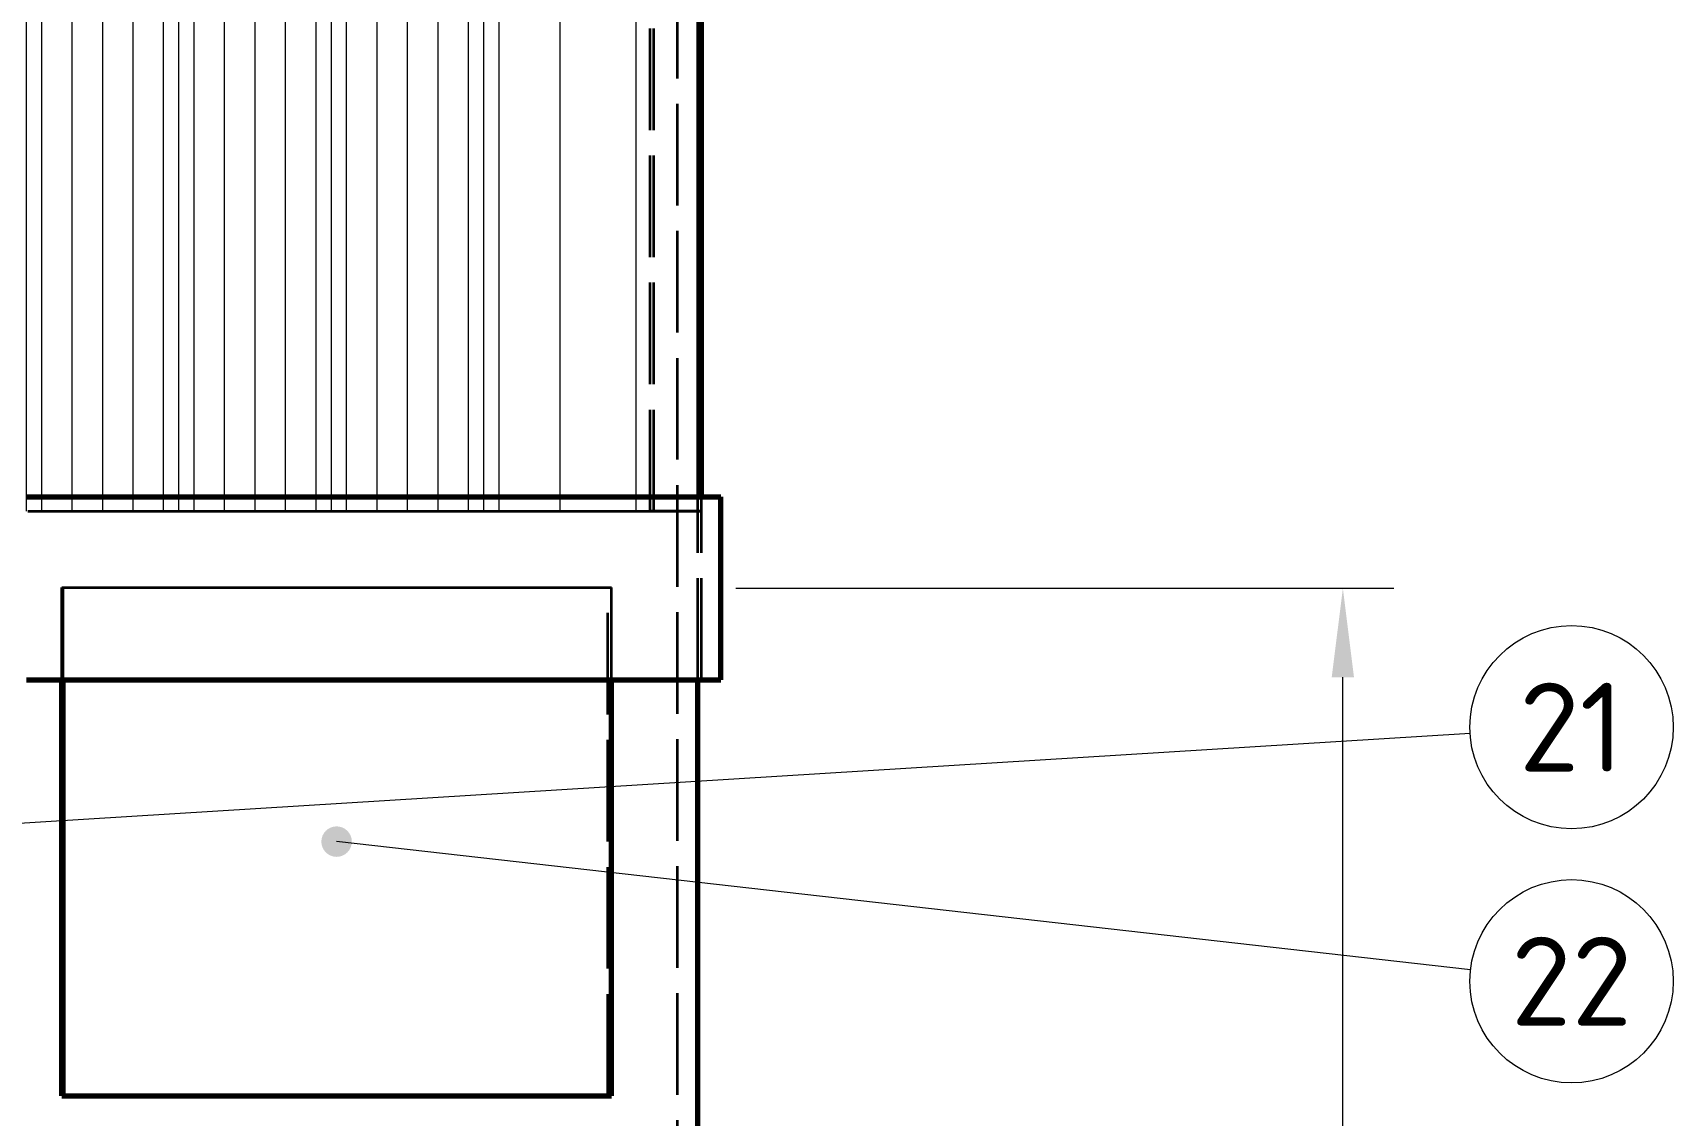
# Model space of a CAD drawing. Header units: millimetres. Extents: x 0 to 2382, y 0 to 420.
# Drawn here: x 171.3 to 235.8, y 187.7 to 230.3 of the extents above; entities that cross this region are included whole.
import ezdxf
from ezdxf.enums import TextEntityAlignment as Align

# ---------------------------------------------------------------- set-up
doc = ezdxf.new("R2010")
doc.units = ezdxf.units.MM
doc.linetypes.add('IRAM-E-TRAZOS', pattern=[5, 4, -1])
for name, color, linetype, lineweight in [('01-VISIBLE', 7, 'CONTINUOUS', 70), ('02-OCULTA', 4, 'IRAM-E-TRAZOS', 35), ('04-COTA', 3, 'CONTINUOUS', 18), ('05-RAYADO', 8, 'CONTINUOUS', 18), ('06-TEXTO', 7, 'CONTINUOUS', 25), ('08-FINA', 5, 'CONTINUOUS', 18)]:
    doc.layers.add(name, color=color, linetype=linetype, lineweight=lineweight)
doc.styles.add('ISO3098', font='isocpeur.ttf')
doc.dimstyles.new('FLAMA-IRAM', dxfattribs={"dimtxt": 3.5, "dimasz": 3.5, "dimexe": 2, "dimexo": 1.5, "dimgap": 1, "dimtad": 1, "dimdec": 1, "dimtxsty": 'ISO3098', "dimblk": 'IRAM_FLECHA', "dimblk1": 'IRAM_FLECHA', "dimblk2": 'IRAM_FLECHA', "dimcen": 2.5, "dimclrd": 256, "dimclre": 256, "dimclrt": 256, "dimazin": 3, "dimtfac": 1, "dimtmove": 0, "dimatfit": 3, "dimlwd": 18, "dimlwe": 18})

# ---------------------------------------------------------------- blocks, each defined once
blk = doc.blocks.new('IRAM_FLECHA')
blk.add_solid([(0, 0), (-1, 0.125), (-1, -0.125)])

msp = doc.modelspace()

# ---------------------------------------------------------------- hatches: boundary and pattern name
at = {"layer": '05-RAYADO'}
h = msp.add_hatch(dxfattribs=at)
h.set_pattern_fill('ANSI31', scale=0.94488, angle=45)
h.paths.add_polyline_path([(195.55, 211.437), (195.55, 283.649), (122.794, 283.649), (122.794, 211.437)])
h = msp.add_hatch(dxfattribs=at)
h.set_pattern_fill('ANSI31', scale=0.377953, angle=45)
h.paths.add_polyline_path([(190.117, 211.437), (190.117, 283.649), (128.227, 283.649), (128.227, 211.437)])
at = {"layer": '08-FINA'}
h = msp.add_hatch(color=7, dxfattribs=at)
h.dxf.hatch_style = 1
edge = h.paths.add_edge_path()
edge.add_arc((183.206, 198.437), 0.6, 0, 360)

# ---------------------------------------------------------------- linework, layer by layer
at = {"layer": '01-VISIBLE'}
for p, q in [((197.572, 212.009), (197.572, 283.649)), ((198.322, 204.809), (198.322, 212.009)), ((172.393, 188.437), (172.393, 204.809)), ((172.445, 188.437), (172.445, 204.809)), ((194.019, 188.437), (194.019, 204.809)), ((197.422, 153.471), (197.422, 204.809)), ((172.393, 188.437), (172.445, 188.437))]:
    msp.add_line(p, q, dxfattribs=at)
for points in [[(171.007, 212.009), (171.258, 212.009), (171.508, 212.009), (171.759, 212.009), (172.009, 212.009), (172.26, 212.009), (172.511, 212.009), (172.761, 212.009), (173.012, 212.009), (173.262, 212.009), (173.513, 212.009), (173.764, 212.009), (174.014, 212.009), (174.265, 212.009), (174.515, 212.009), (174.766, 212.009), (175.017, 212.009), (175.267, 212.009), (175.518, 212.009), (175.768, 212.009), (176.019, 212.009), (176.27, 212.009), (176.52, 212.009), (176.771, 212.009), (177.021, 212.009), (177.272, 212.009), (177.522, 212.009), (177.773, 212.009), (178.024, 212.009), (178.274, 212.009), (178.525, 212.009), (178.775, 212.009), (179.026, 212.009), (179.277, 212.009), (179.527, 212.009), (179.778, 212.009), (180.028, 212.009), (180.279, 212.009), (180.53, 212.009), (180.78, 212.009), (181.031, 212.009), (181.281, 212.009), (181.532, 212.009), (181.783, 212.009), (182.033, 212.009), (182.284, 212.009), (182.534, 212.009), (182.785, 212.009), (183.036, 212.009), (183.286, 212.009), (183.537, 212.009), (183.787, 212.009), (184.038, 212.009), (184.288, 212.009), (184.539, 212.009), (184.79, 212.009), (185.04, 212.009), (185.291, 212.009), (185.541, 212.009), (185.792, 212.009), (186.043, 212.009), (186.293, 212.009), (186.544, 212.009), (186.794, 212.009), (187.045, 212.009), (187.296, 212.009), (187.546, 212.009), (187.797, 212.009), (188.047, 212.009), (188.298, 212.009), (188.549, 212.009), (188.799, 212.009), (189.05, 212.009), (189.3, 212.009), (189.551, 212.009), (189.802, 212.009), (190.052, 212.009), (190.303, 212.009), (190.553, 212.009), (190.804, 212.009), (191.054, 212.009), (191.305, 212.009), (191.556, 212.009), (191.806, 212.009), (192.057, 212.009), (192.307, 212.009), (192.558, 212.009), (192.809, 212.009), (193.059, 212.009), (193.31, 212.009), (193.56, 212.009), (193.811, 212.009), (194.062, 212.009), (194.312, 212.009), (194.563, 212.009), (194.813, 212.009), (195.064, 212.009), (195.315, 212.009), (195.565, 212.009), (195.816, 212.009), (196.066, 212.009), (196.317, 212.009), (196.568, 212.009), (196.818, 212.009), (197.069, 212.009), (197.319, 212.009), (197.57, 212.009), (197.82, 212.009), (198.071, 212.009), (198.322, 212.009)], [(171.007, 204.809), (171.258, 204.809), (171.508, 204.809), (171.759, 204.809), (172.009, 204.809), (172.26, 204.809), (172.511, 204.809), (172.761, 204.809), (173.012, 204.809), (173.262, 204.809), (173.513, 204.809), (173.764, 204.809), (174.014, 204.809), (174.265, 204.809), (174.515, 204.809), (174.766, 204.809), (175.017, 204.809), (175.267, 204.809), (175.518, 204.809), (175.768, 204.809), (176.019, 204.809), (176.27, 204.809), (176.52, 204.809), (176.771, 204.809), (177.021, 204.809), (177.272, 204.809), (177.522, 204.809), (177.773, 204.809), (178.024, 204.809), (178.274, 204.809), (178.525, 204.809), (178.775, 204.809), (179.026, 204.809), (179.277, 204.809), (179.527, 204.809), (179.778, 204.809), (180.028, 204.809), (180.279, 204.809), (180.53, 204.809), (180.78, 204.809), (181.031, 204.809), (181.281, 204.809), (181.532, 204.809), (181.783, 204.809), (182.033, 204.809), (182.284, 204.809), (182.534, 204.809), (182.785, 204.809), (183.036, 204.809), (183.286, 204.809), (183.537, 204.809), (183.787, 204.809), (184.038, 204.809), (184.288, 204.809), (184.539, 204.809), (184.79, 204.809), (185.04, 204.809), (185.291, 204.809), (185.541, 204.809), (185.792, 204.809), (186.043, 204.809), (186.293, 204.809), (186.544, 204.809), (186.794, 204.809), (187.045, 204.809), (187.296, 204.809), (187.546, 204.809), (187.797, 204.809), (188.047, 204.809), (188.298, 204.809), (188.549, 204.809), (188.799, 204.809), (189.05, 204.809), (189.3, 204.809), (189.551, 204.809), (189.802, 204.809), (190.052, 204.809), (190.303, 204.809), (190.553, 204.809), (190.804, 204.809), (191.054, 204.809), (191.305, 204.809), (191.556, 204.809), (191.806, 204.809), (192.057, 204.809), (192.307, 204.809), (192.558, 204.809), (192.809, 204.809), (193.059, 204.809), (193.31, 204.809), (193.56, 204.809), (193.811, 204.809), (194.062, 204.809), (194.312, 204.809), (194.563, 204.809), (194.813, 204.809), (195.064, 204.809), (195.315, 204.809), (195.565, 204.809), (195.816, 204.809), (196.066, 204.809), (196.317, 204.809), (196.568, 204.809), (196.818, 204.809), (197.069, 204.809), (197.319, 204.809), (197.57, 204.809), (197.82, 204.809), (198.071, 204.809), (198.322, 204.809)], [(172.445, 188.437), (172.696, 188.437), (172.947, 188.437), (173.198, 188.437), (173.448, 188.437), (173.699, 188.437), (173.95, 188.437), (174.201, 188.437), (174.452, 188.437), (174.703, 188.437), (174.954, 188.437), (175.204, 188.437), (175.455, 188.437), (175.706, 188.437), (175.957, 188.437), (176.208, 188.437), (176.459, 188.437), (176.71, 188.437), (176.96, 188.437), (177.211, 188.437), (177.462, 188.437), (177.713, 188.437), (177.964, 188.437), (178.215, 188.437), (178.466, 188.437), (178.717, 188.437), (178.967, 188.437), (179.218, 188.437), (179.469, 188.437), (179.72, 188.437), (179.971, 188.437), (180.222, 188.437), (180.473, 188.437), (180.723, 188.437), (180.974, 188.437), (181.225, 188.437), (181.476, 188.437), (181.727, 188.437), (181.978, 188.437), (182.229, 188.437), (182.479, 188.437), (182.73, 188.437), (182.981, 188.437), (183.232, 188.437), (183.483, 188.437), (183.734, 188.437), (183.985, 188.437), (184.235, 188.437), (184.486, 188.437), (184.737, 188.437), (184.988, 188.437), (185.239, 188.437), (185.49, 188.437), (185.741, 188.437), (185.991, 188.437), (186.242, 188.437), (186.493, 188.437), (186.744, 188.437), (186.995, 188.437), (187.246, 188.437), (187.497, 188.437), (187.748, 188.437), (187.998, 188.437), (188.249, 188.437), (188.5, 188.437), (188.751, 188.437), (189.002, 188.437), (189.253, 188.437), (189.504, 188.437), (189.754, 188.437), (190.005, 188.437), (190.256, 188.437), (190.507, 188.437), (190.758, 188.437), (191.009, 188.437), (191.26, 188.437), (191.51, 188.437), (191.761, 188.437), (192.012, 188.437), (192.263, 188.437), (192.514, 188.437), (192.765, 188.437), (193.016, 188.437), (193.266, 188.437), (193.517, 188.437), (193.768, 188.437), (194.019, 188.437)]]:
    msp.add_lwpolyline(points, dxfattribs=at)
at = {"layer": '02-OCULTA'}
for p, q in [((196.622, 153.471), (196.622, 311.614)), ((195.55, 211.437), (195.55, 283.649)), ((195.692, 211.437), (195.692, 283.649)), ((197.422, 204.809), (197.422, 283.649)), ((197.422, 211.437), (197.422, 283.649)), ((197.572, 204.809), (197.572, 212.009)), ((197.572, 211.437), (197.572, 212.009)), ((195.55, 211.437), (195.692, 211.437)), ((172.393, 208.437), (172.445, 208.437)), ((172.393, 204.809), (172.393, 208.437)), ((172.445, 204.809), (172.445, 208.437)), ((193.883, 208.437), (194.019, 208.437)), ((193.883, 188.437), (193.883, 208.437)), ((194.019, 204.809), (194.019, 208.437)), ((193.883, 188.437), (194.019, 188.437))]:
    msp.add_line(p, q, dxfattribs=at)
for points in [[(198.322, 212.009), (198.071, 212.009), (197.82, 212.009), (197.57, 212.009), (197.319, 212.009), (197.069, 212.009), (196.818, 212.009), (196.568, 212.009), (196.317, 212.009), (196.066, 212.009), (195.816, 212.009), (195.565, 212.009), (195.315, 212.009), (195.064, 212.009), (194.813, 212.009), (194.563, 212.009), (194.312, 212.009), (194.062, 212.009), (193.811, 212.009), (193.56, 212.009), (193.31, 212.009), (193.059, 212.009), (192.809, 212.009), (192.558, 212.009), (192.307, 212.009), (192.057, 212.009), (191.806, 212.009), (191.556, 212.009), (191.305, 212.009), (191.054, 212.009), (190.804, 212.009), (190.553, 212.009), (190.303, 212.009), (190.052, 212.009), (189.802, 212.009), (189.551, 212.009), (189.3, 212.009), (189.05, 212.009), (188.799, 212.009), (188.549, 212.009), (188.298, 212.009), (188.047, 212.009), (187.797, 212.009), (187.546, 212.009), (187.296, 212.009), (187.045, 212.009), (186.794, 212.009), (186.544, 212.009), (186.293, 212.009), (186.043, 212.009), (185.792, 212.009), (185.541, 212.009), (185.291, 212.009), (185.04, 212.009), (184.79, 212.009), (184.539, 212.009), (184.288, 212.009), (184.038, 212.009), (183.787, 212.009), (183.537, 212.009), (183.286, 212.009), (183.036, 212.009), (182.785, 212.009), (182.534, 212.009), (182.284, 212.009), (182.033, 212.009), (181.783, 212.009), (181.532, 212.009), (181.281, 212.009), (181.031, 212.009), (180.78, 212.009), (180.53, 212.009), (180.279, 212.009), (180.028, 212.009), (179.778, 212.009), (179.527, 212.009), (179.277, 212.009), (179.026, 212.009), (178.775, 212.009), (178.525, 212.009), (178.274, 212.009), (178.024, 212.009), (177.773, 212.009), (177.522, 212.009), (177.272, 212.009), (177.021, 212.009), (176.771, 212.009), (176.52, 212.009), (176.27, 212.009), (176.019, 212.009), (175.768, 212.009), (175.518, 212.009), (175.267, 212.009), (175.017, 212.009), (174.766, 212.009), (174.515, 212.009), (174.265, 212.009), (174.014, 212.009), (173.764, 212.009), (173.513, 212.009), (173.262, 212.009), (173.012, 212.009), (172.761, 212.009), (172.511, 212.009), (172.26, 212.009), (172.009, 212.009), (171.759, 212.009), (171.508, 212.009), (171.258, 212.009), (171.007, 212.009)], [(197.572, 212.009), (197.322, 212.009), (197.071, 212.009), (196.821, 212.009), (196.571, 212.009), (196.321, 212.009), (196.071, 212.009), (195.821, 212.009), (195.57, 212.009), (195.32, 212.009), (195.07, 212.009), (194.82, 212.009), (194.57, 212.009), (194.32, 212.009), (194.069, 212.009), (193.819, 212.009), (193.569, 212.009), (193.319, 212.009), (193.069, 212.009), (192.819, 212.009), (192.568, 212.009), (192.318, 212.009), (192.068, 212.009), (191.818, 212.009), (191.568, 212.009), (191.318, 212.009), (191.067, 212.009), (190.817, 212.009), (190.567, 212.009), (190.317, 212.009), (190.067, 212.009), (189.817, 212.009), (189.566, 212.009), (189.316, 212.009), (189.066, 212.009), (188.816, 212.009), (188.566, 212.009), (188.316, 212.009), (188.065, 212.009), (187.815, 212.009), (187.565, 212.009), (187.315, 212.009), (187.065, 212.009), (186.815, 212.009), (186.565, 212.009), (186.314, 212.009), (186.064, 212.009), (185.814, 212.009), (185.564, 212.009), (185.314, 212.009), (185.064, 212.009), (184.813, 212.009), (184.563, 212.009), (184.313, 212.009), (184.063, 212.009), (183.813, 212.009), (183.563, 212.009), (183.312, 212.009), (183.062, 212.009), (182.812, 212.009), (182.562, 212.009), (182.312, 212.009), (182.062, 212.009), (181.811, 212.009), (181.561, 212.009), (181.311, 212.009), (181.061, 212.009), (180.811, 212.009), (180.561, 212.009), (180.31, 212.009), (180.06, 212.009), (179.81, 212.009), (179.56, 212.009), (179.31, 212.009), (179.06, 212.009), (178.809, 212.009), (178.559, 212.009), (178.309, 212.009), (178.059, 212.009), (177.809, 212.009), (177.559, 212.009), (177.308, 212.009), (177.058, 212.009), (176.808, 212.009), (176.558, 212.009), (176.308, 212.009), (176.058, 212.009), (175.807, 212.009), (175.557, 212.009), (175.307, 212.009), (175.057, 212.009), (174.807, 212.009), (174.557, 212.009), (174.307, 212.009), (174.056, 212.009), (173.806, 212.009), (173.556, 212.009), (173.306, 212.009), (173.056, 212.009), (172.806, 212.009), (172.555, 212.009), (172.305, 212.009), (172.055, 212.009), (171.805, 212.009), (171.555, 212.009), (171.305, 212.009), (171.054, 212.009)], [(171.054, 212.009), (171.305, 212.009), (171.555, 212.009), (171.805, 212.009), (172.055, 212.009), (172.305, 212.009), (172.555, 212.009), (172.806, 212.009), (173.056, 212.009), (173.306, 212.009), (173.556, 212.009), (173.806, 212.009), (174.056, 212.009), (174.307, 212.009), (174.557, 212.009), (174.807, 212.009), (175.057, 212.009), (175.307, 212.009), (175.557, 212.009), (175.807, 212.009), (176.058, 212.009), (176.308, 212.009), (176.558, 212.009), (176.808, 212.009), (177.058, 212.009), (177.308, 212.009), (177.559, 212.009), (177.809, 212.009), (178.059, 212.009), (178.309, 212.009), (178.559, 212.009), (178.809, 212.009), (179.06, 212.009), (179.31, 212.009), (179.56, 212.009), (179.81, 212.009), (180.06, 212.009), (180.31, 212.009), (180.561, 212.009), (180.811, 212.009), (181.061, 212.009), (181.311, 212.009), (181.561, 212.009), (181.811, 212.009), (182.062, 212.009), (182.312, 212.009), (182.562, 212.009), (182.812, 212.009), (183.062, 212.009), (183.312, 212.009), (183.563, 212.009), (183.813, 212.009), (184.063, 212.009), (184.313, 212.009), (184.563, 212.009), (184.813, 212.009), (185.064, 212.009), (185.314, 212.009), (185.564, 212.009), (185.814, 212.009), (186.064, 212.009), (186.314, 212.009), (186.565, 212.009), (186.815, 212.009), (187.065, 212.009), (187.315, 212.009), (187.565, 212.009), (187.815, 212.009), (188.065, 212.009), (188.316, 212.009), (188.566, 212.009), (188.816, 212.009), (189.066, 212.009), (189.316, 212.009), (189.566, 212.009), (189.817, 212.009), (190.067, 212.009), (190.317, 212.009), (190.567, 212.009), (190.817, 212.009), (191.067, 212.009), (191.318, 212.009), (191.568, 212.009), (191.818, 212.009), (192.068, 212.009), (192.318, 212.009), (192.568, 212.009), (192.819, 212.009), (193.069, 212.009), (193.319, 212.009), (193.569, 212.009), (193.819, 212.009), (194.069, 212.009), (194.32, 212.009), (194.57, 212.009), (194.82, 212.009), (195.07, 212.009), (195.32, 212.009), (195.57, 212.009), (195.821, 212.009), (196.071, 212.009), (196.321, 212.009), (196.571, 212.009), (196.821, 212.009), (197.071, 212.009), (197.322, 212.009), (197.572, 212.009)], [(171.054, 211.437), (171.305, 211.437), (171.555, 211.437), (171.805, 211.437), (172.055, 211.437), (172.305, 211.437), (172.555, 211.437), (172.806, 211.437), (173.056, 211.437), (173.306, 211.437), (173.556, 211.437), (173.806, 211.437), (174.056, 211.437), (174.307, 211.437), (174.557, 211.437), (174.807, 211.437), (175.057, 211.437), (175.307, 211.437), (175.557, 211.437), (175.807, 211.437), (176.058, 211.437), (176.308, 211.437), (176.558, 211.437), (176.808, 211.437), (177.058, 211.437), (177.308, 211.437), (177.559, 211.437), (177.809, 211.437), (178.059, 211.437), (178.309, 211.437), (178.559, 211.437), (178.809, 211.437), (179.06, 211.437), (179.31, 211.437), (179.56, 211.437), (179.81, 211.437), (180.06, 211.437), (180.31, 211.437), (180.561, 211.437), (180.811, 211.437), (181.061, 211.437), (181.311, 211.437), (181.561, 211.437), (181.811, 211.437), (182.062, 211.437), (182.312, 211.437), (182.562, 211.437), (182.812, 211.437), (183.062, 211.437), (183.312, 211.437), (183.563, 211.437), (183.813, 211.437), (184.063, 211.437), (184.313, 211.437), (184.563, 211.437), (184.813, 211.437), (185.064, 211.437), (185.314, 211.437), (185.564, 211.437), (185.814, 211.437), (186.064, 211.437), (186.314, 211.437), (186.565, 211.437), (186.815, 211.437), (187.065, 211.437), (187.315, 211.437), (187.565, 211.437), (187.815, 211.437), (188.065, 211.437), (188.316, 211.437), (188.566, 211.437), (188.816, 211.437), (189.066, 211.437), (189.316, 211.437), (189.566, 211.437), (189.817, 211.437), (190.067, 211.437), (190.317, 211.437), (190.567, 211.437), (190.817, 211.437), (191.067, 211.437), (191.318, 211.437), (191.568, 211.437), (191.818, 211.437), (192.068, 211.437), (192.318, 211.437), (192.568, 211.437), (192.819, 211.437), (193.069, 211.437), (193.319, 211.437), (193.569, 211.437), (193.819, 211.437), (194.069, 211.437), (194.32, 211.437), (194.57, 211.437), (194.82, 211.437), (195.07, 211.437), (195.32, 211.437), (195.57, 211.437), (195.821, 211.437), (196.071, 211.437), (196.321, 211.437), (196.571, 211.437), (196.821, 211.437), (197.071, 211.437), (197.322, 211.437), (197.572, 211.437)], [(171.172, 211.437), (171.422, 211.437), (171.672, 211.437), (171.922, 211.437), (172.172, 211.437), (172.422, 211.437), (172.672, 211.437), (172.922, 211.437), (173.172, 211.437), (173.422, 211.437), (173.672, 211.437), (173.922, 211.437), (174.172, 211.437), (174.422, 211.437), (174.672, 211.437), (174.922, 211.437), (175.172, 211.437), (175.422, 211.437), (175.672, 211.437), (175.922, 211.437), (176.172, 211.437), (176.422, 211.437), (176.672, 211.437), (176.922, 211.437), (177.172, 211.437), (177.422, 211.437), (177.672, 211.437), (177.922, 211.437), (178.172, 211.437), (178.422, 211.437), (178.672, 211.437), (178.922, 211.437), (179.172, 211.437), (179.422, 211.437), (179.672, 211.437), (179.922, 211.437), (180.172, 211.437), (180.422, 211.437), (180.672, 211.437), (180.922, 211.437), (181.172, 211.437), (181.422, 211.437), (181.672, 211.437), (181.922, 211.437), (182.172, 211.437), (182.422, 211.437), (182.672, 211.437), (182.922, 211.437), (183.172, 211.437), (183.422, 211.437), (183.672, 211.437), (183.922, 211.437), (184.172, 211.437), (184.422, 211.437), (184.672, 211.437), (184.922, 211.437), (185.172, 211.437), (185.422, 211.437), (185.672, 211.437), (185.922, 211.437), (186.172, 211.437), (186.422, 211.437), (186.672, 211.437), (186.922, 211.437), (187.172, 211.437), (187.422, 211.437), (187.672, 211.437), (187.922, 211.437), (188.172, 211.437), (188.422, 211.437), (188.672, 211.437), (188.922, 211.437), (189.172, 211.437), (189.422, 211.437), (189.672, 211.437), (189.922, 211.437), (190.172, 211.437), (190.422, 211.437), (190.672, 211.437), (190.922, 211.437), (191.172, 211.437), (191.422, 211.437), (191.672, 211.437), (191.922, 211.437), (192.172, 211.437), (192.422, 211.437), (192.672, 211.437), (192.922, 211.437), (193.172, 211.437), (193.422, 211.437), (193.672, 211.437), (193.922, 211.437), (194.172, 211.437), (194.422, 211.437), (194.672, 211.437), (194.922, 211.437), (195.172, 211.437), (195.422, 211.437), (195.672, 211.437), (195.922, 211.437), (196.172, 211.437), (196.422, 211.437), (196.672, 211.437), (196.922, 211.437), (197.172, 211.437), (197.422, 211.437)], [(197.422, 211.437), (197.154, 211.437), (196.887, 211.437), (196.619, 211.437), (196.352, 211.437), (196.084, 211.437), (195.817, 211.437), (195.55, 211.437)], [(197.572, 211.437), (197.303, 211.437), (197.035, 211.437), (196.766, 211.437), (196.498, 211.437), (196.229, 211.437), (195.961, 211.437), (195.692, 211.437)], [(172.393, 208.437), (172.646, 208.437), (172.899, 208.437), (173.152, 208.437), (173.404, 208.437), (173.657, 208.437), (173.91, 208.437), (174.163, 208.437), (174.416, 208.437), (174.669, 208.437), (174.921, 208.437), (175.174, 208.437), (175.427, 208.437), (175.68, 208.437), (175.933, 208.437), (176.185, 208.437), (176.438, 208.437), (176.691, 208.437), (176.944, 208.437), (177.197, 208.437), (177.45, 208.437), (177.702, 208.437), (177.955, 208.437), (178.208, 208.437), (178.461, 208.437), (178.714, 208.437), (178.966, 208.437), (179.219, 208.437), (179.472, 208.437), (179.725, 208.437), (179.978, 208.437), (180.231, 208.437), (180.483, 208.437), (180.736, 208.437), (180.989, 208.437), (181.242, 208.437), (181.495, 208.437), (181.748, 208.437), (182, 208.437), (182.253, 208.437), (182.506, 208.437), (182.759, 208.437), (183.012, 208.437), (183.264, 208.437), (183.517, 208.437), (183.77, 208.437), (184.023, 208.437), (184.276, 208.437), (184.529, 208.437), (184.781, 208.437), (185.034, 208.437), (185.287, 208.437), (185.54, 208.437), (185.793, 208.437), (186.045, 208.437), (186.298, 208.437), (186.551, 208.437), (186.804, 208.437), (187.057, 208.437), (187.31, 208.437), (187.562, 208.437), (187.815, 208.437), (188.068, 208.437), (188.321, 208.437), (188.574, 208.437), (188.826, 208.437), (189.079, 208.437), (189.332, 208.437), (189.585, 208.437), (189.838, 208.437), (190.091, 208.437), (190.343, 208.437), (190.596, 208.437), (190.849, 208.437), (191.102, 208.437), (191.355, 208.437), (191.608, 208.437), (191.86, 208.437), (192.113, 208.437), (192.366, 208.437), (192.619, 208.437), (192.872, 208.437), (193.124, 208.437), (193.377, 208.437), (193.63, 208.437), (193.883, 208.437)], [(172.445, 208.437), (172.696, 208.437), (172.947, 208.437), (173.198, 208.437), (173.448, 208.437), (173.699, 208.437), (173.95, 208.437), (174.201, 208.437), (174.452, 208.437), (174.703, 208.437), (174.954, 208.437), (175.204, 208.437), (175.455, 208.437), (175.706, 208.437), (175.957, 208.437), (176.208, 208.437), (176.459, 208.437), (176.71, 208.437), (176.96, 208.437), (177.211, 208.437), (177.462, 208.437), (177.713, 208.437), (177.964, 208.437), (178.215, 208.437), (178.466, 208.437), (178.717, 208.437), (178.967, 208.437), (179.218, 208.437), (179.469, 208.437), (179.72, 208.437), (179.971, 208.437), (180.222, 208.437), (180.473, 208.437), (180.723, 208.437), (180.974, 208.437), (181.225, 208.437), (181.476, 208.437), (181.727, 208.437), (181.978, 208.437), (182.229, 208.437), (182.479, 208.437), (182.73, 208.437), (182.981, 208.437), (183.232, 208.437), (183.483, 208.437), (183.734, 208.437), (183.985, 208.437), (184.235, 208.437), (184.486, 208.437), (184.737, 208.437), (184.988, 208.437), (185.239, 208.437), (185.49, 208.437), (185.741, 208.437), (185.991, 208.437), (186.242, 208.437), (186.493, 208.437), (186.744, 208.437), (186.995, 208.437), (187.246, 208.437), (187.497, 208.437), (187.748, 208.437), (187.998, 208.437), (188.249, 208.437), (188.5, 208.437), (188.751, 208.437), (189.002, 208.437), (189.253, 208.437), (189.504, 208.437), (189.754, 208.437), (190.005, 208.437), (190.256, 208.437), (190.507, 208.437), (190.758, 208.437), (191.009, 208.437), (191.26, 208.437), (191.51, 208.437), (191.761, 208.437), (192.012, 208.437), (192.263, 208.437), (192.514, 208.437), (192.765, 208.437), (193.016, 208.437), (193.266, 208.437), (193.517, 208.437), (193.768, 208.437), (194.019, 208.437)], [(198.322, 204.809), (198.071, 204.809), (197.82, 204.809), (197.57, 204.809), (197.319, 204.809), (197.069, 204.809), (196.818, 204.809), (196.568, 204.809), (196.317, 204.809), (196.066, 204.809), (195.816, 204.809), (195.565, 204.809), (195.315, 204.809), (195.064, 204.809), (194.813, 204.809), (194.563, 204.809), (194.312, 204.809), (194.062, 204.809), (193.811, 204.809), (193.56, 204.809), (193.31, 204.809), (193.059, 204.809), (192.809, 204.809), (192.558, 204.809), (192.307, 204.809), (192.057, 204.809), (191.806, 204.809), (191.556, 204.809), (191.305, 204.809), (191.054, 204.809), (190.804, 204.809), (190.553, 204.809), (190.303, 204.809), (190.052, 204.809), (189.802, 204.809), (189.551, 204.809), (189.3, 204.809), (189.05, 204.809), (188.799, 204.809), (188.549, 204.809), (188.298, 204.809), (188.047, 204.809), (187.797, 204.809), (187.546, 204.809), (187.296, 204.809), (187.045, 204.809), (186.794, 204.809), (186.544, 204.809), (186.293, 204.809), (186.043, 204.809), (185.792, 204.809), (185.541, 204.809), (185.291, 204.809), (185.04, 204.809), (184.79, 204.809), (184.539, 204.809), (184.288, 204.809), (184.038, 204.809), (183.787, 204.809), (183.537, 204.809), (183.286, 204.809), (183.036, 204.809), (182.785, 204.809), (182.534, 204.809), (182.284, 204.809), (182.033, 204.809), (181.783, 204.809), (181.532, 204.809), (181.281, 204.809), (181.031, 204.809), (180.78, 204.809), (180.53, 204.809), (180.279, 204.809), (180.028, 204.809), (179.778, 204.809), (179.527, 204.809), (179.277, 204.809), (179.026, 204.809), (178.775, 204.809), (178.525, 204.809), (178.274, 204.809), (178.024, 204.809), (177.773, 204.809), (177.522, 204.809), (177.272, 204.809), (177.021, 204.809), (176.771, 204.809), (176.52, 204.809), (176.27, 204.809), (176.019, 204.809), (175.768, 204.809), (175.518, 204.809), (175.267, 204.809), (175.017, 204.809), (174.766, 204.809), (174.515, 204.809), (174.265, 204.809), (174.014, 204.809), (173.764, 204.809), (173.513, 204.809), (173.262, 204.809), (173.012, 204.809), (172.761, 204.809), (172.511, 204.809), (172.26, 204.809), (172.009, 204.809), (171.759, 204.809), (171.508, 204.809), (171.258, 204.809), (171.007, 204.809)], [(197.572, 204.809), (197.322, 204.809), (197.071, 204.809), (196.821, 204.809), (196.571, 204.809), (196.321, 204.809), (196.071, 204.809), (195.821, 204.809), (195.57, 204.809), (195.32, 204.809), (195.07, 204.809), (194.82, 204.809), (194.57, 204.809), (194.32, 204.809), (194.069, 204.809), (193.819, 204.809), (193.569, 204.809), (193.319, 204.809), (193.069, 204.809), (192.819, 204.809), (192.568, 204.809), (192.318, 204.809), (192.068, 204.809), (191.818, 204.809), (191.568, 204.809), (191.318, 204.809), (191.067, 204.809), (190.817, 204.809), (190.567, 204.809), (190.317, 204.809), (190.067, 204.809), (189.817, 204.809), (189.566, 204.809), (189.316, 204.809), (189.066, 204.809), (188.816, 204.809), (188.566, 204.809), (188.316, 204.809), (188.065, 204.809), (187.815, 204.809), (187.565, 204.809), (187.315, 204.809), (187.065, 204.809), (186.815, 204.809), (186.565, 204.809), (186.314, 204.809), (186.064, 204.809), (185.814, 204.809), (185.564, 204.809), (185.314, 204.809), (185.064, 204.809), (184.813, 204.809), (184.563, 204.809), (184.313, 204.809), (184.063, 204.809), (183.813, 204.809), (183.563, 204.809), (183.312, 204.809), (183.062, 204.809), (182.812, 204.809), (182.562, 204.809), (182.312, 204.809), (182.062, 204.809), (181.811, 204.809), (181.561, 204.809), (181.311, 204.809), (181.061, 204.809), (180.811, 204.809), (180.561, 204.809), (180.31, 204.809), (180.06, 204.809), (179.81, 204.809), (179.56, 204.809), (179.31, 204.809), (179.06, 204.809), (178.809, 204.809), (178.559, 204.809), (178.309, 204.809), (178.059, 204.809), (177.809, 204.809), (177.559, 204.809), (177.308, 204.809), (177.058, 204.809), (176.808, 204.809), (176.558, 204.809), (176.308, 204.809), (176.058, 204.809), (175.807, 204.809), (175.557, 204.809), (175.307, 204.809), (175.057, 204.809), (174.807, 204.809), (174.557, 204.809), (174.307, 204.809), (174.056, 204.809), (173.806, 204.809), (173.556, 204.809), (173.306, 204.809), (173.056, 204.809), (172.806, 204.809), (172.555, 204.809), (172.305, 204.809), (172.055, 204.809), (171.805, 204.809), (171.555, 204.809), (171.305, 204.809), (171.054, 204.809)], [(171.054, 204.809), (171.305, 204.809), (171.555, 204.809), (171.805, 204.809), (172.055, 204.809), (172.305, 204.809), (172.555, 204.809), (172.806, 204.809), (173.056, 204.809), (173.306, 204.809), (173.556, 204.809), (173.806, 204.809), (174.056, 204.809), (174.307, 204.809), (174.557, 204.809), (174.807, 204.809), (175.057, 204.809), (175.307, 204.809), (175.557, 204.809), (175.807, 204.809), (176.058, 204.809), (176.308, 204.809), (176.558, 204.809), (176.808, 204.809), (177.058, 204.809), (177.308, 204.809), (177.559, 204.809), (177.809, 204.809), (178.059, 204.809), (178.309, 204.809), (178.559, 204.809), (178.809, 204.809), (179.06, 204.809), (179.31, 204.809), (179.56, 204.809), (179.81, 204.809), (180.06, 204.809), (180.31, 204.809), (180.561, 204.809), (180.811, 204.809), (181.061, 204.809), (181.311, 204.809), (181.561, 204.809), (181.811, 204.809), (182.062, 204.809), (182.312, 204.809), (182.562, 204.809), (182.812, 204.809), (183.062, 204.809), (183.312, 204.809), (183.563, 204.809), (183.813, 204.809), (184.063, 204.809), (184.313, 204.809), (184.563, 204.809), (184.813, 204.809), (185.064, 204.809), (185.314, 204.809), (185.564, 204.809), (185.814, 204.809), (186.064, 204.809), (186.314, 204.809), (186.565, 204.809), (186.815, 204.809), (187.065, 204.809), (187.315, 204.809), (187.565, 204.809), (187.815, 204.809), (188.065, 204.809), (188.316, 204.809), (188.566, 204.809), (188.816, 204.809), (189.066, 204.809), (189.316, 204.809), (189.566, 204.809), (189.817, 204.809), (190.067, 204.809), (190.317, 204.809), (190.567, 204.809), (190.817, 204.809), (191.067, 204.809), (191.318, 204.809), (191.568, 204.809), (191.818, 204.809), (192.068, 204.809), (192.318, 204.809), (192.568, 204.809), (192.819, 204.809), (193.069, 204.809), (193.319, 204.809), (193.569, 204.809), (193.819, 204.809), (194.069, 204.809), (194.32, 204.809), (194.57, 204.809), (194.82, 204.809), (195.07, 204.809), (195.32, 204.809), (195.57, 204.809), (195.821, 204.809), (196.071, 204.809), (196.321, 204.809), (196.571, 204.809), (196.821, 204.809), (197.071, 204.809), (197.322, 204.809), (197.572, 204.809)], [(172.393, 188.437), (172.646, 188.437), (172.899, 188.437), (173.152, 188.437), (173.404, 188.437), (173.657, 188.437), (173.91, 188.437), (174.163, 188.437), (174.416, 188.437), (174.669, 188.437), (174.921, 188.437), (175.174, 188.437), (175.427, 188.437), (175.68, 188.437), (175.933, 188.437), (176.185, 188.437), (176.438, 188.437), (176.691, 188.437), (176.944, 188.437), (177.197, 188.437), (177.45, 188.437), (177.702, 188.437), (177.955, 188.437), (178.208, 188.437), (178.461, 188.437), (178.714, 188.437), (178.966, 188.437), (179.219, 188.437), (179.472, 188.437), (179.725, 188.437), (179.978, 188.437), (180.231, 188.437), (180.483, 188.437), (180.736, 188.437), (180.989, 188.437), (181.242, 188.437), (181.495, 188.437), (181.748, 188.437), (182, 188.437), (182.253, 188.437), (182.506, 188.437), (182.759, 188.437), (183.012, 188.437), (183.264, 188.437), (183.517, 188.437), (183.77, 188.437), (184.023, 188.437), (184.276, 188.437), (184.529, 188.437), (184.781, 188.437), (185.034, 188.437), (185.287, 188.437), (185.54, 188.437), (185.793, 188.437), (186.045, 188.437), (186.298, 188.437), (186.551, 188.437), (186.804, 188.437), (187.057, 188.437), (187.31, 188.437), (187.562, 188.437), (187.815, 188.437), (188.068, 188.437), (188.321, 188.437), (188.574, 188.437), (188.826, 188.437), (189.079, 188.437), (189.332, 188.437), (189.585, 188.437), (189.838, 188.437), (190.091, 188.437), (190.343, 188.437), (190.596, 188.437), (190.849, 188.437), (191.102, 188.437), (191.355, 188.437), (191.608, 188.437), (191.86, 188.437), (192.113, 188.437), (192.366, 188.437), (192.619, 188.437), (192.872, 188.437), (193.124, 188.437), (193.377, 188.437), (193.63, 188.437), (193.883, 188.437)]]:
    msp.add_lwpolyline(points, dxfattribs=at)
at = {"layer": '08-FINA'}
for p, q in [((227.814, 202.693), (159.172, 198.437)), ((227.832, 193.39), (183.206, 198.437))]:
    msp.add_line(p, q, dxfattribs=at)
for centre in [(231.807, 202.94), (231.807, 192.94)]:
    msp.add_circle(centre, 4, dxfattribs=at)

# ---------------------------------------------------------------- texts
at = {"layer": '06-TEXTO', "style": 'ISO3098'}
for s, p in [('21', (231.807, 202.94)), ('22', (231.807, 192.94))]:
    msp.add_text(s, height=3.5, dxfattribs=at).set_placement(p, align=Align.MIDDLE_CENTER)

# ---------------------------------------------------------------- dimensions: what is measured, and where the dimension line sits
at = {"layer": '04-COTA'}
msp.add_linear_dim(base=(222.807, 153.471), p1=(197.422, 153.471), p2=(197.422, 208.409), angle=90, dimstyle='FLAMA-IRAM', override={"dimlfac": 2}, dxfattribs=at).render()

doc.saveas('drawing.dxf')
